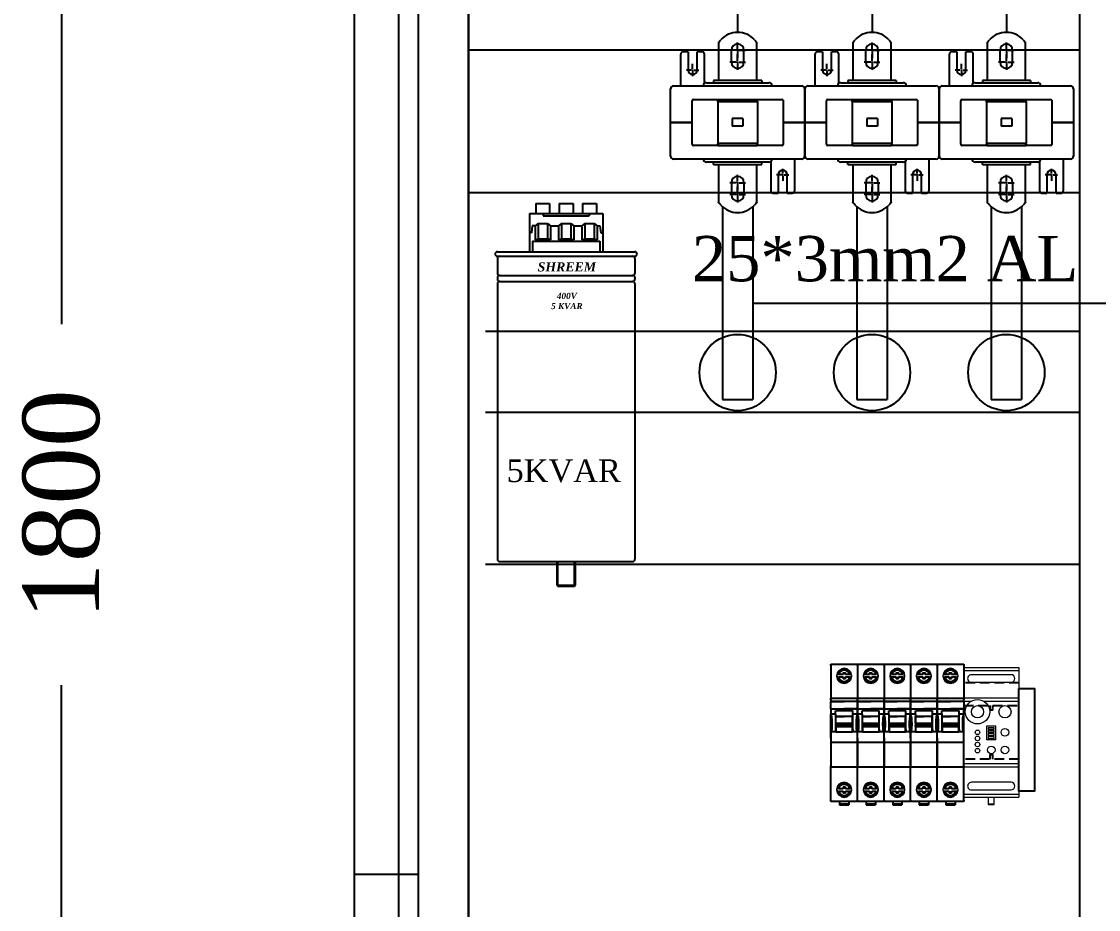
# Model space of a CAD drawing. Header units: metres. Extents: x 665631 to 671054, y 4275967 to 4279024.
# Drawn here: x 665974.1 to 666060.7, y 4276526.4 to 4276597.8 of the extents above; entities that cross this region are included whole.
import ezdxf
from ezdxf.enums import TextEntityAlignment as Align

# ---------------------------------------------------------------- set-up
doc = ezdxf.new("R2010")
doc.units = ezdxf.units.M
doc.linetypes.add('HIDDEN', pattern=[9.525, 6.35, -3.175])
doc.layers.get('0').update_dxf_attribs({"color": 5, "lineweight": 0})
doc.layers.add('2DE_OBP_Legrand-Apparatus', color=32, linetype='Continuous', lineweight=18)
for name, color, linetype in [('AFB ANTED', 7, 'Continuous'), ('cp_hidde', 203, 'HIDDEN'), ('SUPPLEMENTARY', 7, 'Continuous'), ('TOP', 7, 'Continuous')]:
    doc.layers.add(name, color=color, linetype=linetype)
doc.styles.add('CP_ATTR', font='ROMANS.SHX')
doc.styles.get("Standard").update_dxf_attribs({"font": 'times.ttf'})
doc.dimstyles.new('ISO-25', dxfattribs={"dimtxt": 2.5, "dimasz": 2.5, "dimexe": 1.25, "dimexo": 0.625, "dimtad": 1, "dimtxsty": 'Standard', "dimcen": 2.5, "dimadec": 0, "dimazin": 0, "dimtfac": 1, "dimtmove": 0, "dimatfit": 3, "dimfxl": 1, "dimarcsym": 0})

# ---------------------------------------------------------------- blocks, each defined once
blk = doc.blocks.new('A$C6C51375C')
at = {"layer": 'TOP', "color": 0, "linetype": 'Continuous'}
for p, q in [((32.39, 112.39), (33, 113.09)), ((55, 113.09), (55.72, 112.26)), ((31.5, 111.19), (31.53, 111.23)), ((31.5, 111.19), (31.5, 86.4)), ((31.53, 111.23), (31.63, 111.38)), ((31.63, 111.38), (31.87, 111.72)), ((31.87, 111.72), (32.39, 112.39)), ((43.12, 106.2), (38.9, 106.2)), ((39.9, 98.4), (39.9, 106.2)), ((43.63, 106.2), (44.37, 106.2)), ((44, 107.07), (44, 111.3)), ((44, 105.82), (44, 106.57)), ((44.87, 106.2), (49.1, 106.2)), ((48.1, 98.4), (48.1, 106.2)), ((55.72, 112.26), (56.17, 111.67)), ((56.17, 111.67), (56.37, 111.38)), ((56.37, 111.38), (56.47, 111.23)), ((56.47, 111.23), (56.5, 111.19)), ((56.5, 86.4), (56.5, 111.19)), ((6.72, 89.21), (6.72, 103.71)), ((11.5, 105.21), (8.22, 105.21)), ((11.5, 105.21), (11.5, 93.21)), ((17.5, 93.21), (17.5, 105.21)), ((20.77, 105.21), (17.5, 105.21)), ((22.27, 89.21), (22.27, 103.71)), ((44, 105.32), (44, 101.1)), ((44, 99.27), (44, 103.5)), ((44, 98.02), (44, 98.77)), ((13.62, 93.21), (10.5, 93.21)), ((14.12, 93.21), (14.87, 93.21)), ((14.5, 94.09), (14.5, 97.21)), ((14.5, 92.84), (14.5, 93.59)), ((14.5, 92.34), (14.5, 89.21)), ((15.37, 93.21), (18.5, 93.21)), ((43.12, 98.4), (38.9, 98.4)), ((43.63, 98.4), (44.37, 98.4)), ((44, 97.52), (44, 93.3)), ((44.87, 98.4), (49.1, 98.4)), ((6.72, 88.44), (6.72, 89.21)), ((6.72, 87.77), (6.72, 88.44)), ((6.72, 85.47), (6.72, 87.77)), ((6.72, 84.69), (6.72, 85.47)), ((6.72, 83.82), (6.72, 84.69)), ((22.27, 88.44), (22.27, 89.21)), ((22.27, 87.77), (22.27, 88.44)), ((22.27, 85.47), (22.27, 87.77)), ((22.27, 84.99), (22.27, 85.47)), ((22.27, 84.48), (22.27, 84.99)), ((23.5, 84.9), (64.5, 84.9)), ((59.75, 86.4), (28.25, 86.4)), ((28.25, 86.4), (28.25, 84.9)), ((59.75, 86.4), (59.75, 84.9)), ((0, 58.9), (0, 80.9)), ((2, 82.9), (86, 82.9)), ((6.72, 82.9), (6.72, 83.82)), ((88, 80.9), (88, 58.9)), ((14.25, 44.65), (14.25, 73.15)), ((15, 73.9), (31.25, 73.9)), ((30.5, 73.15), (30.79, 73.43)), ((30.79, 72.86), (30.5, 73.15)), ((30.79, 73.43), (31.03, 73.68)), ((31.03, 72.62), (30.79, 72.86)), ((57, 72.4), (31, 72.4)), ((31, 72.4), (31, 45.4)), ((31.03, 73.68), (31.19, 73.84)), ((31.19, 72.45), (31.03, 72.62)), ((31.19, 73.84), (31.25, 73.9)), ((31.25, 72.4), (31.19, 72.45)), ((31.25, 73.9), (56.75, 73.9)), ((31.25, 73.9), (31.25, 72.4)), ((56.75, 72.4), (56.75, 73.9)), ((56.75, 73.9), (73.25, 73.9)), ((56.75, 73.9), (56.81, 73.84)), ((56.75, 72.4), (56.81, 72.45)), ((56.81, 73.84), (56.97, 73.68)), ((56.81, 72.45), (56.97, 72.62)), ((56.97, 73.68), (57.21, 73.43)), ((56.97, 72.62), (57.21, 72.86)), ((57, 72.4), (57, 45.4)), ((57.21, 73.43), (57.5, 73.15)), ((57.21, 72.86), (57.5, 73.15)), ((73.75, 73.4), (73.75, 44.4)), ((0, 36.9), (0, 58.9)), ((0, 58.9), (0.15, 58.9)), ((0.15, 58.9), (0, 58.9)), ((0.59, 58.9), (0.15, 58.9)), ((0.15, 58.9), (0.59, 58.9)), ((1.23, 58.9), (0.59, 58.9)), ((0.59, 58.9), (1.23, 58.9)), ((2, 58.9), (1.23, 58.9)), ((1.23, 58.9), (2, 58.9)), ((2, 58.9), (14.25, 58.9)), ((14.25, 58.9), (2, 58.9)), ((43.3, 61.4), (40.5, 61.4)), ((40.5, 61.4), (40.5, 56.4)), ((43.75, 61.4), (43.3, 61.4)), ((44.25, 61.4), (43.75, 61.4)), ((44.7, 61.4), (44.25, 61.4)), ((47.5, 61.4), (44.7, 61.4)), ((47.5, 61.4), (47.5, 56.4)), ((86, 58.9), (73.75, 58.9)), ((73.75, 58.9), (86, 58.9)), ((86, 58.9), (86.77, 58.9)), ((86.77, 58.9), (86, 58.9)), ((86.77, 58.9), (87.41, 58.9)), ((87.41, 58.9), (86.77, 58.9)), ((87.41, 58.9), (87.85, 58.9)), ((87.85, 58.9), (87.41, 58.9)), ((87.85, 58.9), (88, 58.9)), ((88, 58.9), (87.85, 58.9)), ((88, 58.9), (88, 36.9)), ((43.3, 56.4), (40.5, 56.4)), ((43.75, 56.4), (43.3, 56.4)), ((44.25, 56.4), (43.75, 56.4)), ((44.7, 56.4), (44.25, 56.4)), ((47.5, 56.4), (44.7, 56.4)), ((31.25, 43.9), (15, 43.9)), ((30.79, 44.93), (30.5, 44.65)), ((30.79, 44.36), (30.5, 44.65)), ((31.03, 45.18), (30.79, 44.93)), ((31.03, 44.12), (30.79, 44.36)), ((31, 45.4), (57, 45.4)), ((31.19, 45.34), (31.03, 45.18)), ((31.19, 43.95), (31.03, 44.12)), ((31.25, 45.4), (31.19, 45.34)), ((31.25, 43.9), (31.19, 43.95)), ((31.25, 45.4), (31.25, 43.9)), ((31.25, 43.9), (56.75, 43.9)), ((56.75, 43.9), (56.75, 45.4)), ((56.81, 45.34), (56.75, 45.4)), ((56.81, 43.95), (56.75, 43.9)), ((73.25, 43.9), (56.75, 43.9)), ((56.97, 45.18), (56.81, 45.34)), ((56.97, 44.12), (56.81, 43.95)), ((57.21, 44.93), (56.97, 45.18)), ((57.21, 44.36), (56.97, 44.12)), ((57.5, 44.65), (57.21, 44.93)), ((57.5, 44.65), (57.21, 44.36)), ((86, 34.9), (2, 34.9)), ((64.5, 32.9), (23.5, 32.9)), ((28.25, 31.4), (28.25, 32.9)), ((28.25, 31.4), (59.75, 31.4)), ((31.5, 31.4), (31.5, 6.6)), ((56.5, 6.6), (56.5, 31.4)), ((59.75, 31.4), (59.75, 32.9)), ((65.72, 33.32), (65.72, 32.8)), ((65.72, 32.8), (65.72, 32.33)), ((65.72, 32.33), (65.72, 30.03)), ((65.72, 30.03), (65.72, 29.35)), ((65.72, 29.35), (65.72, 28.58)), ((65.72, 28.58), (65.72, 14.08)), ((73.5, 25.46), (73.5, 28.58)), ((81.27, 34.9), (81.27, 33.97)), ((81.27, 33.97), (81.27, 33.1)), ((81.27, 33.1), (81.27, 32.33)), ((81.27, 32.33), (81.27, 30.03)), ((81.27, 30.03), (81.27, 29.35)), ((81.27, 29.35), (81.27, 28.58)), ((81.27, 28.58), (81.27, 14.08)), ((44, 20.27), (44, 24.5)), ((72.62, 24.58), (69.5, 24.58)), ((70.5, 24.58), (70.5, 12.58)), ((73.12, 24.58), (73.87, 24.58)), ((73.5, 24.21), (73.5, 24.96)), ((73.5, 23.71), (73.5, 20.58)), ((74.38, 24.58), (77.5, 24.58)), ((76.5, 12.58), (76.5, 24.58)), ((43.12, 19.4), (38.9, 19.4)), ((39.9, 19.4), (39.9, 11.6)), ((43.63, 19.4), (44.37, 19.4)), ((44, 19.02), (44, 19.77)), ((44, 18.52), (44, 14.3)), ((44, 12.47), (44, 16.7)), ((44.87, 19.4), (49.1, 19.4)), ((48.1, 19.4), (48.1, 11.6)), ((43.12, 11.6), (38.9, 11.6)), ((43.63, 11.6), (44.37, 11.6)), ((44, 11.22), (44, 11.97)), ((44, 10.72), (44, 6.5)), ((44.87, 11.6), (49.1, 11.6)), ((67.22, 12.58), (70.5, 12.58)), ((76.5, 12.58), (79.78, 12.58)), ((31.53, 6.56), (31.5, 6.6)), ((31.63, 6.41), (31.53, 6.56)), ((31.83, 6.13), (31.63, 6.41)), ((32.28, 5.54), (31.83, 6.13)), ((33, 4.7), (32.28, 5.54)), ((55.61, 5.4), (55, 4.7)), ((56.13, 6.07), (55.61, 5.4)), ((56.37, 6.41), (56.13, 6.07)), ((56.47, 6.56), (56.37, 6.41)), ((56.5, 6.6), (56.47, 6.56))]:
    blk.add_line(p, q, dxfattribs=at)
for centre, radius, start, end in [((44, 102.9), 15, 42.83343, 137.16657), ((44, 106.2), 4.1, 0, 180), ((8.22, 103.71), 1.5, 90, 180), ((20.77, 103.71), 1.5, 0, 90), ((14.5, 93.21), 3, 180, 0), ((44, 98.4), 4.1, 180, 0), ((23.5, 82.9), 2, 90, 180), ((64.5, 82.9), 2, 0, 90), ((2, 80.9), 2, 90, 180), ((86, 80.9), 2, 0, 90), ((15, 73.15), 0.75, 90, 180), ((73.25, 73.4), 0.5, 0, 90), ((15, 44.65), 0.75, 180, 270), ((73.25, 44.4), 0.5, 270, 0), ((2, 36.9), 2, 180, 270), ((86, 36.9), 2, 270, 0), ((23.5, 34.9), 2, 180, 270), ((64.5, 34.9), 2, 270, 0), ((44, 19.4), 4.1, 0, 180), ((73.5, 24.58), 3, 0, 180), ((44, 11.6), 4.1, 180, 0), ((67.22, 14.08), 1.5, 180, 270), ((79.78, 14.08), 1.5, 270, 0), ((44, 14.9), 15, 222.83343, 317.16657)]:
    blk.add_arc(centre, radius, start, end, dxfattribs=at)
blk = doc.blocks.new('A$C60163408')
at = {"linetype": 'Continuous', "lineweight": 0}
blk.add_blockref('A$C6C51375C', (0, 0.1), dxfattribs=at)
blk = doc.blocks.new('*D108')
at = {"layer": 'AFB ANTED', "color": 2, "lineweight": -2, "transparency": 16777216}
for p, q in [((-69409.77, 794.03), (-70251.4, 794.03)), ((-70201.4, 744.03), (-70201.4, 21.21)), ((-70201.4, -937.97), (-70201.4, -215.16)), ((-70059.77, -987.97), (-70251.4, -987.97))]:
    blk.add_line(p, q, dxfattribs=at)
at = {"layer": 'AFB ANTED', "color": 2, "lineweight": 30, "transparency": 16777216}
for points in [[(-70209.74, 744.03), (-70193.07, 744.03), (-70201.4, 794.03)], [(-70209.74, -937.97), (-70193.07, -937.97), (-70201.4, -987.97)]]:
    blk.add_solid(points, dxfattribs=at)
at = {"layer": 'Defpoints', "color": 0, "lineweight": 30, "transparency": 16777216}
for p in [(-69359.77, 794.03, 74), (-70201.4, -987.97), (-70009.77, -987.97)]:
    blk.add_point(p, dxfattribs=at)
at = {"layer": 'AFB ANTED', "color": 2, "transparency": 16777216, "insert": (-70201.4, -96.97), "char_height": 50, "attachment_point": 5, "rotation": 90}
blk.add_mtext('1800', dxfattribs=at)
blk = doc.blocks.new('400V-10-12.5KVAR')
for p, q in [((-19.8, 234.5), (-19.8, 228)), ((-19.8, 234.5), (-10.8, 234.5)), ((-10.8, 234.5), (-10.8, 228)), ((-4.5, 234.5), (-4.5, 228)), ((-4.5, 234.5), (4.5, 234.5)), ((4.5, 234.5), (4.5, 228)), ((10.8, 234.5), (10.8, 228)), ((10.8, 234.5), (19.8, 234.5)), ((19.8, 234.5), (19.8, 228)), ((-24, 228), (-24, 203)), ((-24, 228), (24, 228)), ((-15, 228), (-15, 226.5)), ((-15, 226.5), (15, 226.5)), ((15, 228), (15, 226.5)), ((24, 228), (24, 203)), ((-22.15, 220.04), (-22.74, 215.32)), ((-20.3, 220.04), (-22.15, 220.04)), ((-18.4, 221.5), (-20.3, 220.04)), ((-20.3, 220.04), (-20.3, 210.75)), ((-18.4, 221.5), (-18.4, 211.5)), ((-18.4, 221.5), (-12.2, 221.5)), ((-12.2, 221.5), (-10.3, 220.04)), ((-12.2, 221.5), (-12.2, 211.5)), ((-10.3, 220.04), (-10.3, 210.75)), ((-10.3, 220.04), (-5, 220.04)), ((-3.1, 221.5), (-5, 220.04)), ((-5, 220.04), (-5, 210.75)), ((-3.1, 221.5), (-3.1, 211.5)), ((-3.1, 221.5), (3.1, 221.5)), ((3.1, 221.5), (5, 220.04)), ((3.1, 221.5), (3.1, 211.5)), ((5, 220.04), (5, 210.75)), ((5, 220.04), (10.3, 220.04)), ((12.2, 221.5), (10.3, 220.04)), ((10.3, 220.04), (10.3, 210.75)), ((12.2, 221.5), (12.2, 211.5)), ((12.2, 221.5), (18.4, 221.5)), ((18.4, 221.5), (20.3, 220.04)), ((18.4, 221.5), (18.4, 211.5)), ((20.3, 220.04), (22.15, 220.04)), ((20.3, 220.04), (20.3, 210.75)), ((22.15, 220.04), (22.74, 215.32)), ((-22.74, 215.32), (-24, 215.32)), ((22.74, 215.32), (24, 215.32)), ((-22, 210), (-22, 203)), ((-22, 210), (22, 210)), ((-20.3, 210.75), (-18.4, 211.5)), ((-20.3, 210.75), (-10.3, 210.75)), ((-18.4, 211.5), (-12.2, 211.5)), ((-10.3, 210.75), (-12.2, 211.5)), ((-5, 210.75), (-3.1, 211.5)), ((-5, 210.75), (5, 210.75)), ((-3.1, 211.5), (3.1, 211.5)), ((3.1, 211.5), (5, 210.75)), ((10.3, 210.75), (12.2, 211.5)), ((10.3, 210.75), (20.3, 210.75)), ((12.2, 211.5), (18.4, 211.5)), ((18.4, 211.5), (20.3, 210.75)), ((22, 210), (22, 203)), ((-46.5, 201.5), (-46.5, 201.5)), ((-45, 203), (45, 203)), ((-45, 200), (45, 200)), ((-45, 198.5), (-45, 189)), ((45, 198.5), (45, 189)), ((-45, 186), (-45, 185)), ((-43.5, 187.5), (43.5, 187.5)), ((-43.5, 183.5), (43.5, 183.5)), ((45, 186), (45, 185)), ((-45, 182), (-45, 1.5)), ((45, 182), (45, 1.5)), ((-43.5, 0), (43.5, 0)), ((-6, 0), (-6, -15.5)), ((-5.5, -16), (-5.5, 0)), ((5.5, -16), (5.5, 0)), ((6, 0), (6, -15.5)), ((-6, -15.5), (-5.5, -16)), ((-6, -15.5), (6, -15.5)), ((-5.5, -16), (5.5, -16)), ((5.5, -16), (6, -15.5))]:
    blk.add_line(p, q)
for centre, start, end in [((-45, 201.5), 90, 180), ((-45, 201.5), 180, 270), ((-43.5, 198.5), 90, 180), ((43.5, 198.5), 0, 90), ((45, 201.5), 0, 90), ((45, 201.5), 270, 0), ((-43.5, 189), 180, 270), ((-43.5, 186), 90, 180), ((-43.5, 185), 180, 270), ((-43.5, 182), 90, 180), ((43.5, 189), 270, 0), ((43.5, 186), 0, 90), ((43.5, 185), 270, 0), ((43.5, 182), 0, 90), ((-43.5, 1.5), 180, 270), ((43.5, 1.5), 270, 0)]:
    blk.add_arc(centre, 1.5, start, end)
at = {"insert": (0.47, 180.69), "char_height": 6, "width": 64.3395, "attachment_point": 5}
blk.add_mtext('{\\fBookman Old Style|b1|i1|c0|p18;\\C2;SHREEM\\P\\P\\H0.66667x;400V\\P\\fBookman Old Style|b1|i1|c162|p18;5 \\fBookman Old Style|b1|i1|c0|p18;KVAR}', dxfattribs=at)
blk = doc.blocks.new('A$C18A0784E')
at = {"color": 0, "linetype": 'Continuous', "lineweight": 0}
blk.add_line((7.96, 86.62), (9.46, 86.62), dxfattribs=at)
at = {"layer": 'TOP', "color": 0, "linetype": 'Continuous'}
for p, q in [((0.01, 92.19), (8.71, 92.19)), ((0.01, 92.06), (0.01, 92.19)), ((0.01, 91.69), (0.01, 92.06)), ((8.71, 92.19), (17.41, 92.19)), ((17.41, 92.19), (17.41, 92.06)), ((17.41, 92.06), (17.41, 91.69)), ((0.01, 91.19), (0.01, 91.69)), ((0.01, 91.19), (0.01, 69.79)), ((5.09, 85.37), (5.04, 85.37)), ((5.44, 85.37), (5.09, 85.37)), ((5.98, 85.37), (5.44, 85.37)), ((6.54, 85.37), (5.98, 85.37)), ((7.24, 85.37), (6.54, 85.37)), ((7.96, 85.37), (7.24, 85.37)), ((7.96, 86.62), (7.96, 86.07)), ((7.96, 86.07), (7.96, 85.37)), ((9.46, 86.07), (9.46, 86.62)), ((9.46, 85.37), (9.46, 86.07)), ((10.25, 85.37), (9.46, 85.37)), ((11.06, 85.37), (10.25, 85.37)), ((11.8, 85.37), (11.06, 85.37)), ((12.09, 85.37), (11.8, 85.37)), ((12.35, 85.37), (12.09, 85.37)), ((17.41, 91.69), (17.41, 91.19)), ((17.41, 91.19), (17.41, 69.79)), ((5, 83.87), (5.09, 83.87)), ((5.09, 83.87), (5.44, 83.87)), ((5.44, 83.87), (5.73, 83.87)), ((5.73, 83.87), (6.47, 83.87)), ((6.47, 83.87), (7.29, 83.87)), ((7.29, 83.87), (7.96, 83.87)), ((7.96, 83.87), (7.96, 83.18)), ((7.96, 83.18), (7.96, 82.62)), ((8.7, 82.62), (7.96, 82.62)), ((9.46, 82.62), (8.7, 82.62)), ((9.46, 83.87), (12.41, 83.87)), ((9.46, 83.17), (9.46, 83.87)), ((9.46, 83.87), (9.52, 83.87)), ((9.46, 82.62), (9.46, 83.17)), ((9.52, 83.87), (10.26, 83.87)), ((10.26, 83.87), (11, 83.87)), ((11, 83.87), (11.56, 83.87)), ((11.56, 83.87), (12.09, 83.87)), ((0.01, 69.79), (8.71, 69.79)), ((0.01, 69.66), (0.01, 69.79)), ((0.01, 69.29), (0.01, 69.66)), ((0.01, 68.79), (0.01, 69.29)), ((0.01, 68.79), (0.01, 67.81)), ((17.41, 67.81), (0.01, 67.81)), ((0.01, 67.81), (8.71, 67.81)), ((0.01, 62.97), (0.01, 67.81)), ((8.71, 69.79), (17.41, 69.79)), ((17.41, 67.81), (8.71, 67.81)), ((17.41, 69.79), (17.41, 69.66)), ((17.41, 69.66), (17.41, 69.29)), ((17.41, 69.29), (17.41, 68.79)), ((17.41, 67.81), (17.41, 68.79)), ((17.41, 67.81), (17.41, 62.97)), ((0.01, 62.97), (17.41, 62.97)), ((0.01, 62.97), (8.71, 62.97)), ((0.01, 62.97), (0.01, 59.34)), ((0.01, 43.59), (0.01, 59.34)), ((3.11, 59.34), (0.01, 59.34)), ((0.01, 59.34), (0.19, 58.7)), ((0.19, 58.7), (0.36, 57.88)), ((0.36, 57.88), (0.49, 56.92)), ((0.49, 56.92), (0.6, 55.85)), ((8.71, 61.56), (3.11, 61.56)), ((3.11, 59.34), (3.11, 61.56)), ((3.11, 59.34), (3.11, 58.7)), ((3.11, 58.7), (3.11, 57.88)), ((3.11, 57.99), (8.71, 57.99)), ((3.11, 57.88), (3.11, 56.92)), ((3.31, 57.51), (3.11, 57.51)), ((3.11, 56.92), (3.11, 55.85)), ((3.29, 57.59), (3.23, 57.51)), ((3.32, 57.63), (3.29, 57.59)), ((14.31, 57.89), (3.31, 57.89)), ((3.31, 57.79), (3.31, 57.89)), ((3.31, 57.48), (3.31, 57.79)), ((3.31, 56.98), (3.31, 57.48)), ((3.31, 56.31), (3.31, 56.98)), ((3.68, 57.9), (3.65, 57.89)), ((3.8, 57.95), (3.68, 57.9)), ((3.92, 57.99), (3.8, 57.95)), ((3.8, 57.99), (3.86, 57.97)), ((17.41, 62.97), (8.71, 62.97)), ((14.31, 61.56), (8.71, 61.56)), ((14.31, 57.99), (8.71, 57.99)), ((8.81, 57.99), (8.81, 57.89)), ((14.11, 47.72), (14.11, 57.99)), ((14.31, 59.34), (14.31, 61.56)), ((17.41, 59.34), (14.31, 59.34)), ((14.31, 58.66), (14.31, 59.34)), ((14.31, 57.79), (14.31, 58.66)), ((14.31, 56.77), (14.31, 57.79)), ((14.31, 55.62), (14.31, 56.77)), ((16.81, 55.85), (16.92, 56.92)), ((16.92, 56.92), (17.06, 57.88)), ((17.06, 57.88), (17.22, 58.7)), ((17.22, 58.7), (17.41, 59.34)), ((17.41, 59.34), (17.41, 62.97)), ((17.41, 47.83), (17.41, 59.34)), ((0.26, 53.26), (0.24, 52.89)), ((0.24, 52.89), (0.26, 52.51)), ((0.31, 53.54), (0.26, 53.26)), ((0.26, 52.51), (0.31, 52.24)), ((0.38, 53.64), (0.31, 53.54)), ((0.31, 52.24), (0.38, 52.14)), ((0.44, 53.54), (0.38, 53.64)), ((0.38, 52.14), (0.44, 52.24)), ((0.49, 53.26), (0.44, 53.54)), ((0.44, 52.24), (0.49, 52.51)), ((0.59, 49.85), (0.48, 48.78)), ((0.51, 52.89), (0.49, 53.26)), ((0.49, 52.51), (0.51, 52.89)), ((0.67, 51.01), (0.59, 49.85)), ((0.6, 55.85), (0.67, 54.68)), ((0.67, 54.68), (0.71, 53.46)), ((0.71, 52.23), (0.67, 51.01)), ((0.71, 53.46), (0.71, 52.23)), ((3.31, 55.91), (3.11, 55.91)), ((3.11, 55.85), (3.11, 54.68)), ((3.11, 54.68), (3.11, 53.46)), ((3.11, 53.46), (3.11, 52.23)), ((3.11, 52.23), (3.11, 51.01)), ((3.11, 51.01), (3.11, 49.85)), ((3.11, 49.87), (3.31, 49.86)), ((3.11, 49.85), (3.11, 48.78)), ((3.31, 55.5), (3.31, 56.31)), ((3.31, 54.59), (3.31, 55.5)), ((3.31, 53.6), (3.31, 54.59)), ((3.31, 53.6), (14.11, 53.6)), ((3.31, 53.6), (3.31, 53.3)), ((3.31, 53.3), (3.31, 52.88)), ((3.31, 52.88), (3.31, 52.45)), ((3.31, 52.45), (3.31, 52.16)), ((14.11, 52.16), (3.31, 52.16)), ((3.31, 51.74), (3.31, 52.16)), ((3.31, 51.32), (3.31, 51.74)), ((3.31, 51.32), (14.11, 51.32)), ((3.31, 51.32), (3.31, 47.72)), ((14.11, 49.87), (14.31, 49.86)), ((14.31, 54.38), (14.31, 55.62)), ((14.31, 53.09), (14.31, 54.38)), ((14.31, 51.8), (14.31, 53.09)), ((14.31, 47.83), (14.31, 51.8)), ((14.31, 49.35), (14.31, 50.54)), ((16.71, 53.46), (16.74, 54.68)), ((16.71, 52.23), (16.71, 53.46)), ((16.75, 51.01), (16.71, 52.23)), ((16.74, 54.68), (16.81, 55.85)), ((16.82, 49.85), (16.75, 51.01)), ((16.93, 48.78), (16.82, 49.85)), ((16.92, 53.26), (16.9, 52.89)), ((16.9, 52.89), (16.92, 52.51)), ((16.97, 53.54), (16.92, 53.26)), ((16.92, 52.51), (16.97, 52.24)), ((17.04, 53.64), (16.97, 53.54)), ((16.97, 52.24), (17.04, 52.14)), ((17.1, 53.54), (17.04, 53.64)), ((17.04, 52.14), (17.1, 52.24)), ((17.15, 53.26), (17.1, 53.54)), ((17.1, 52.24), (17.15, 52.51)), ((17.17, 52.89), (17.15, 53.26)), ((17.15, 52.51), (17.17, 52.89)), ((0.01, 43.59), (0.11, 44.72)), ((0.01, 43.59), (0.01, 25.59)), ((0.01, 43.59), (0.11, 43.59)), ((3.31, 47.83), (0.11, 47.83)), ((0.11, 47.72), (0.11, 47.83)), ((0.11, 47.41), (0.11, 47.72)), ((0.11, 46.92), (0.11, 47.41)), ((0.11, 46.29), (0.11, 46.92)), ((0.11, 45.6), (0.11, 46.29)), ((0.11, 44.9), (0.11, 45.6)), ((0.11, 41.46), (0.11, 44.9)), ((0.48, 48.78), (0.35, 47.83)), ((3.11, 48.78), (3.11, 47.83)), ((3.11, 48.75), (3.31, 48.75)), ((14.11, 47.72), (3.31, 47.72)), ((14.11, 48.75), (14.31, 48.75)), ((17.51, 47.83), (14.11, 47.83)), ((14.31, 49.35), (14.31, 47.83)), ((17.07, 47.83), (16.93, 48.78)), ((17.51, 47.72), (17.51, 47.83)), ((17.51, 47.41), (17.51, 47.72)), ((17.51, 46.92), (17.51, 47.41)), ((17.51, 46.29), (17.51, 46.92)), ((17.51, 45.6), (17.51, 46.29)), ((17.51, 44.9), (17.51, 45.6)), ((17.51, 41.46), (17.51, 44.9)), ((0.11, 41.2), (0.11, 41.46)), ((0.11, 41.1), (0.11, 41.2)), ((0.11, 41.1), (17.51, 41.1)), ((17.41, 25.59), (17.41, 41.1)), ((17.51, 41.2), (17.51, 41.46)), ((17.51, 41.1), (17.51, 41.2)), ((0.01, 25.09), (0.01, 25.59)), ((0.01, 24.72), (0.01, 25.09)), ((0.01, 24.59), (0.01, 24.72)), ((0.01, 3.19), (0.01, 24.59)), ((8.71, 24.59), (0.01, 24.59)), ((17.41, 24.59), (8.71, 24.59)), ((17.41, 25.59), (17.41, 25.09)), ((17.41, 25.09), (17.41, 24.72)), ((17.41, 24.72), (17.41, 24.59)), ((17.41, 3.19), (17.41, 24.59)), ((5.45, 10.49), (5, 10.49)), ((5.07, 8.99), (7.96, 8.99)), ((5.98, 10.49), (5.45, 10.49)), ((5.45, 8.99), (5.74, 8.99)), ((5.74, 8.99), (6.48, 8.99)), ((6.54, 10.49), (5.98, 10.49)), ((6.48, 8.99), (7.29, 8.99)), ((7.25, 10.49), (6.54, 10.49)), ((7.96, 10.49), (7.25, 10.49)), ((7.29, 8.99), (7.96, 8.99)), ((8.71, 11.74), (7.96, 11.74)), ((7.96, 11.74), (7.96, 11.18)), ((7.96, 11.18), (7.96, 10.49)), ((7.96, 8.99), (7.96, 8.29)), ((7.96, 8.29), (7.96, 7.74)), ((8.71, 7.74), (7.96, 7.74)), ((9.46, 11.74), (8.71, 11.74)), ((9.46, 7.74), (8.71, 7.74)), ((9.46, 11.19), (9.46, 11.74)), ((9.46, 10.49), (9.46, 11.19)), ((10.25, 10.49), (9.46, 10.49)), ((9.46, 8.29), (9.46, 8.99)), ((9.46, 8.99), (9.52, 8.99)), ((9.46, 7.74), (9.46, 8.29)), ((9.52, 8.99), (10.27, 8.99)), ((11.06, 10.49), (10.25, 10.49)), ((10.27, 8.99), (11, 8.99)), ((11, 8.99), (11.56, 8.99)), ((12.41, 10.49), (11.06, 10.49)), ((11.56, 8.99), (12.35, 8.99)), ((0.01, 2.69), (0.01, 3.19)), ((0.01, 2.32), (0.01, 2.69)), ((0.01, 2.19), (0.01, 2.32)), ((8.71, 2.19), (0.01, 2.19)), ((5.71, 2.19), (5.71, 1.94)), ((5.71, 1.94), (5.71, 1.65)), ((5.71, 1.65), (5.71, 1.47)), ((5.71, 1.47), (5.71, 0.76)), ((5.71, 0.76), (11.71, 0.76)), ((5.71, 0.76), (5.71, 0)), ((17.41, 2.19), (8.71, 2.19)), ((11.71, 2.19), (11.71, 1.94)), ((11.71, 1.94), (11.71, 1.65)), ((11.71, 1.65), (11.71, 1.47)), ((11.71, 1.47), (11.71, 0.76)), ((11.71, 0.76), (11.71, 0)), ((17.41, 3.19), (17.41, 2.69)), ((17.41, 2.69), (17.41, 2.32)), ((17.41, 2.32), (17.41, 2.19)), ((5.71, 0), (11.71, 0))]:
    blk.add_line(p, q, dxfattribs=at)
for centre, radius, start, end in [((8.71, 84.49), 4.75, 90, 270), ((8.71, 84.49), 3.75, 13.58392, 166.41608), ((8.71, 84.49), 4.75, 270, 90), ((8.71, 84.49), 3.75, 189.50453, 270), ((8.71, 84.49), 3.75, 270, 350.49547), ((8.71, 9.89), 4.75, 90, 270), ((8.71, 9.89), 4.75, 270, 90), ((8.71, 9.89), 3.75, 9.2069, 170.7931), ((8.71, 9.89), 3.75, 193.88643, 270), ((8.71, 9.89), 3.75, 270, 346.11357)]:
    blk.add_arc(centre, radius, start, end, dxfattribs=at)
blk = doc.blocks.new('2d_prp_026088')
for p, q in [((0, 42.5), (0, -42.5)), ((0, 42.5), (36, 42.5)), ((36, 42.5), (36, -42.5)), ((0, 40.5), (36, 40.5)), ((31, 37.75), (5, 37.75)), ((5, 32.75), (31, 32.75)), ((0, 22.5), (36, 22.5)), ((0, 20.5), (5.127017, 20.5)), ((12.872983, 20.5), (36, 20.5)), ((21, 4), (15, 4)), ((15, 4), (15, -5)), ((20, 3), (16, 3)), ((16, 3), (16, 2)), ((16, 2), (20, 2)), ((20, 1), (16, 1)), ((16, 1), (16, 0)), ((16, 0), (20, 0)), ((20, 2), (20, 3)), ((20, 0), (20, 1)), ((21, -5), (21, 4)), ((21, -5), (15, -5)), ((16, -1), (16, -2)), ((20, -1), (16, -1)), ((16, -2), (20, -2)), ((20, -3), (16, -3)), ((16, -3), (16, -4)), ((16, -4), (20, -4)), ((20, -2), (20, -1)), ((20, -4), (20, -3)), ((0, -20.5), (36, -20.5)), ((0, -22.5), (36, -22.5)), ((31, -32.75), (5, -32.75)), ((0, -40.5), (36, -40.5)), ((5, -37.75), (31, -37.75)), ((0, -42.5), (36, -42.5)), ((16, -42.5), (16, -47.121125)), ((16, -47.121125), (16.378875, -47.5)), ((20, -47.121125), (16, -47.121125)), ((19.621125, -47.5), (16.378875, -47.5)), ((19.621125, -47.5), (20, -47.121125)), ((20, -47.121125), (20, -42.5))]:
    blk.add_line(p, q)
for centre, radius in [((9, 13.5), 8), ((9, 13.5), 4), ((27, 13.5), 4), ((9, 0), 1.5), ((27, 0), 2.5), ((9, -4), 1.5), ((9, -8), 1.5), ((9, -12), 1.5), ((18, -11.5), 2.5), ((27, -11.5), 2.5)]:
    blk.add_circle(centre, radius)
for centre, start, end in [((5, 35.25), 89.999981276, 270.000018724), ((31, 35.25), 270.000018724, 89.999981276), ((5, -35.25), 89.999981276, 270.000018724), ((31, -35.25), 270.000018724, 89.999981276)]:
    blk.add_arc(centre, 2.5, start, end)
at = {"layer": 'cp_hidde'}
for p, q in [((36, 32.5), (0, 32.5)), ((0, 17.5), (36, 17.5)), ((17, 17.5), (17, 14.5)), ((19, 14.5), (17, 14.5)), ((19, 14.5), (19, 17.5)), ((36, -17.5), (0, -17.5)), ((17, -14.5), (19, -14.5)), ((17, -14.5), (17, -17.5)), ((19, -17.5), (19, -14.5))]:
    blk.add_line(p, q, dxfattribs=at)
blk = doc.blocks.new('2d_lgr_prz_r_pr_01_oxyxyx')
blk.add_blockref('2d_prp_026088', (0, 0))
at = {"linetype": 'ByBlock', "style": 'CP_ATTR', "flags": 9}
for tag in ['NAME', 'NUMBER', 'GROUP', 'ARTICLE', 'PRODUCT-TYPE', 'ORDER-NO', 'PRODUCER', 'VOLTAGE', 'POWER', 'CHARACTER', 'OTHER', 'DIMS', 'MATERIAL', 'IP', 'WEIGHT']:
    blk.add_attdef(tag, text='', height=0.00005, dxfattribs=at).set_placement((-0.09, -0.01), align=Align.MIDDLE_LEFT)
blk = doc.blocks.new('ANO DETAYI')
at = {"linetype": 'ByBlock', "lineweight": 25, "ltscale": 2.5}
for p, q in [((-70009.769, 794.025, 148), (-70009.769, -987.975, 148)), ((-69980.769, 764.025, 148), (-69980.769, -937.992, 148.585))]:
    blk.add_line(p, q, dxfattribs=at)
at = {"linetype": 'Continuous', "lineweight": 15, "ltscale": 5}
blk.add_line((-69967.769, 764.025, 148), (-69967.769, -947.975, 148), dxfattribs=at)
blk.add_line((-69967.769, 764.025, 148), (-69967.769, -947.975, 148), dxfattribs=at)
blk.add_line((-69967.769, 764.025, 148), (-69967.769, -947.975, 148))
at = {"linetype": 'ByBlock', "lineweight": 25}
blk.add_line((-69934.769, -934.975, 148), (-69934.769, 764.025, 148), dxfattribs=at)
at = {"layer": 'AFB ANTED'}
for p, q in [((-69934.769, 714.021, 148), (-69934.769, -934.975, 148)), ((-69534.769, 714.021, 148), (-69534.769, -885.153, 150.949)), ((-69670.548, 303.957, 148), (-69670.548, 212.379, 148)), ((-69758.548, 230.59, 148), (-69758.548, 212.379, 148)), ((-69582.548, 230.59, 148), (-69582.548, 212.379, 148)), ((-69768.548, 98.198, 148), (-69768.548, -27.995, 148)), ((-69748.548, 98.198, 148), (-69748.548, -27.995, 148)), ((-69680.548, 98.198, 148), (-69680.548, -27.995, 148)), ((-69660.548, 98.198, 148), (-69660.548, -27.995, 148)), ((-69592.548, 98.198, 148), (-69592.548, -27.995, 148)), ((-69572.548, 98.198, 148), (-69572.548, -27.995, 148))]:
    blk.add_line(p, q, dxfattribs=at)
at = {"layer": 'AFB ANTED', "color": 3}
for p, q in [((-69934.769, 200.844, 148.148), (-69535.106, 200.844, 74.22)), ((-69934.769, 107.417, 148.148), (-69788.701, 107.417, 144.684)), ((-69923.701, 107.417, 129.887), (-69535.106, 107.417, 74.22)), ((-69923.701, 16.687, 129.887), (-69535.106, 16.687, 74.22)), ((-69923.701, -36.309, 129.887), (-69535.106, -36.309, 74.22)), ((-69923.701, -136.01, 129.887), (-69535.106, -136.01, 74.22))]:
    blk.add_line(p, q, dxfattribs=at)
at = {"layer": 'AFB ANTED', "color": 4}
for p, q in [((-69748.548, 35.101, 148), (-69509.729, 35.101, 148)), ((-69768.548, -27.995, 148), (-69748.548, -27.995, 148)), ((-69680.548, -27.995, 148), (-69660.548, -27.995, 148)), ((-69592.548, -27.995, 148), (-69572.548, -27.995, 148)), ((-70009.769, -338.975, 148), (-69967.769, -338.975, 148))]:
    blk.add_line(p, q, dxfattribs=at)
at = {"layer": 'AFB ANTED', "color": 4, "elevation": 74}
blk.add_lwpolyline([(-69574.48, -217.446), (-69564.198, -217.446), (-69564.198, -284.744), (-69574.48, -284.744)], close=True, dxfattribs=at)
at = {"layer": 'AFB ANTED', "color": 4}
for centre in [(-69758.548, -10.434, 148), (-69670.548, -10.434, 148), (-69582.548, -10.434, 148)]:
    blk.add_circle(centre, 25, dxfattribs=at)
at = {"linetype": 'Continuous', "lineweight": 0}
for name, p in [('A$C60163408', (-69802.548, 94.379, 148)), ('A$C60163408', (-69714.548, 94.379, 148)), ('A$C60163408', (-69626.548, 94.379, 148)), ('A$C18A0784E', (-69697.486, -293.636, 74)), ('A$C18A0784E', (-69680.086, -293.636, 74)), ('A$C18A0784E', (-69662.686, -293.636, 74)), ('A$C18A0784E', (-69645.286, -293.636, 74)), ('A$C18A0784E', (-69627.886, -293.636, 74))]:
    blk.add_blockref(name, p, dxfattribs=at)
at = {"layer": '2DE_OBP_Legrand-Apparatus'}
blk.add_blockref('2d_lgr_prz_r_pr_01_oxyxyx', (-69610.48, -246.116, 74), dxfattribs=at)
at = {"layer": 'AFB ANTED'}
blk.add_blockref('400V-10-12.5KVAR', (-69870.88, -134.297, 278.186), dxfattribs=at)
at = {"layer": 'SUPPLEMENTARY', "color": 2, "width": 1.000667}
for s, height, p in [('25*3mm2 AL', 29.7, (-69535.402, 49.347, 74)), ('5KVAR', 14.85, (-69835.045, -82.173, 139.093))]:
    blk.add_text(s, height=height, dxfattribs=at).set_placement(p, align=Align.RIGHT)
at = {"layer": 'AFB ANTED'}
dim = blk.add_linear_dim(base=(-70201.402, -987.975, 74), p1=(-69359.769, 794.025, 148), p2=(-70009.769, -987.975, 74), angle=90, text='1800', dimstyle='ISO-25', override={"dimtxt": 50, "dimasz": 50, "dimexe": 50, "dimexo": 50, "dimgap": 50, "dimtad": 0, "dimcen": 50, "dimclrd": 2, "dimclre": 2, "dimclrt": 2}, dxfattribs=at)
dim.commit()
dim.dimension.update_dxf_attribs({"geometry": '*D108', "text_midpoint": (-70201.402, -96.975, 74)})

msp = doc.modelspace()

# ---------------------------------------------------------------- block references
at = {"layer": 'AFB ANTED', "color": 4, "xscale": 0.1226459346474079, "yscale": 0.1226459346474079, "zscale": 0.1226459346474079}
msp.add_blockref('ANO DETAYI', (674587.273, 4276570.864), dxfattribs=at)

doc.saveas('drawing.dxf')
